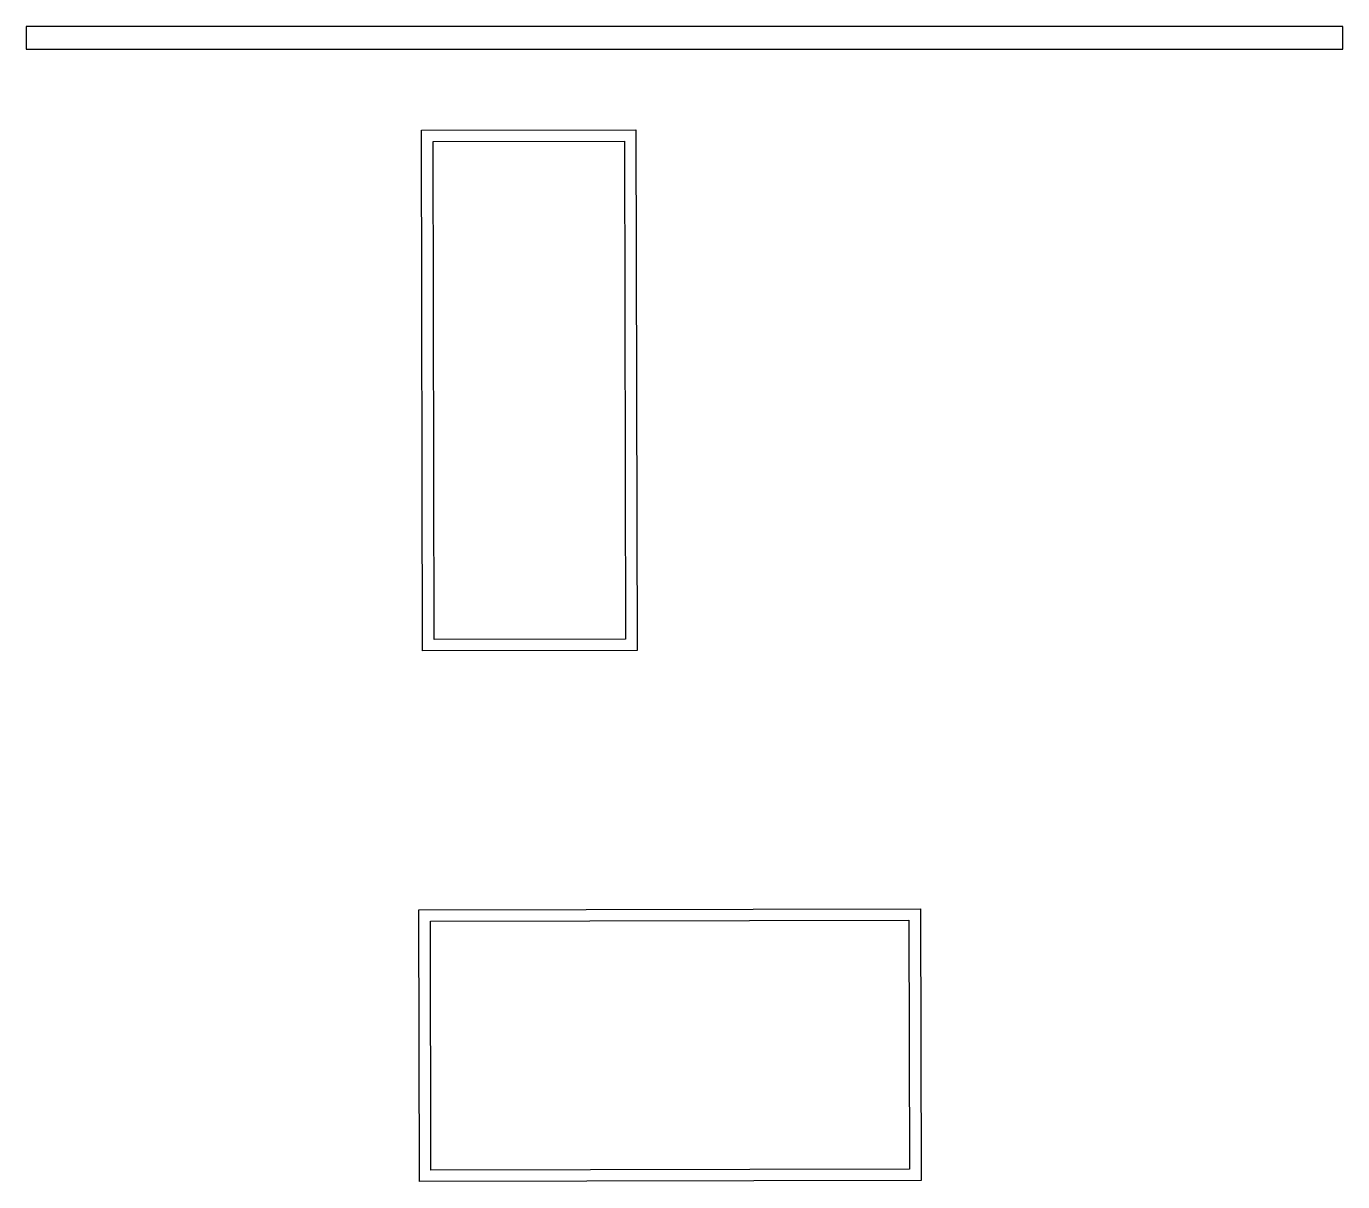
# Model space of a CAD drawing. Header units: inches. Extents: x 24 to 172, y -4 to 48.
# Drawn here: x 137.89 to 172.27, y 11.31 to 41.48 of the extents above; entities that cross this region are included whole.
import ezdxf

# ---------------------------------------------------------------- set-up
doc = ezdxf.new("R2010")
doc.units = ezdxf.units.IN
doc.header["$MEASUREMENT"] = 0

msp = doc.modelspace()

# ---------------------------------------------------------------- linework, layer by layer
at = {"ltscale": 0.5}
for p, q in [((172.269, 41.478), (137.892, 41.478)), ((137.892, 41.478), (137.892, 40.878)), ((172.269, 40.878), (172.269, 41.478)), ((137.892, 40.878), (172.269, 40.878))]:
    msp.add_line(p, q, dxfattribs=at)
for points in [[(148.213, 38.767), (153.813, 38.779), (153.841, 25.179), (148.241, 25.167)], [(148.514, 38.468), (153.514, 38.478), (153.541, 25.478), (148.541, 25.468)], [(148.157, 11.309), (148.142, 18.409), (161.242, 18.436), (161.257, 11.336)], [(148.456, 11.609), (148.443, 18.109), (160.943, 18.135), (160.956, 11.635)]]:
    msp.add_lwpolyline(points, close=True)

doc.saveas('drawing.dxf')
